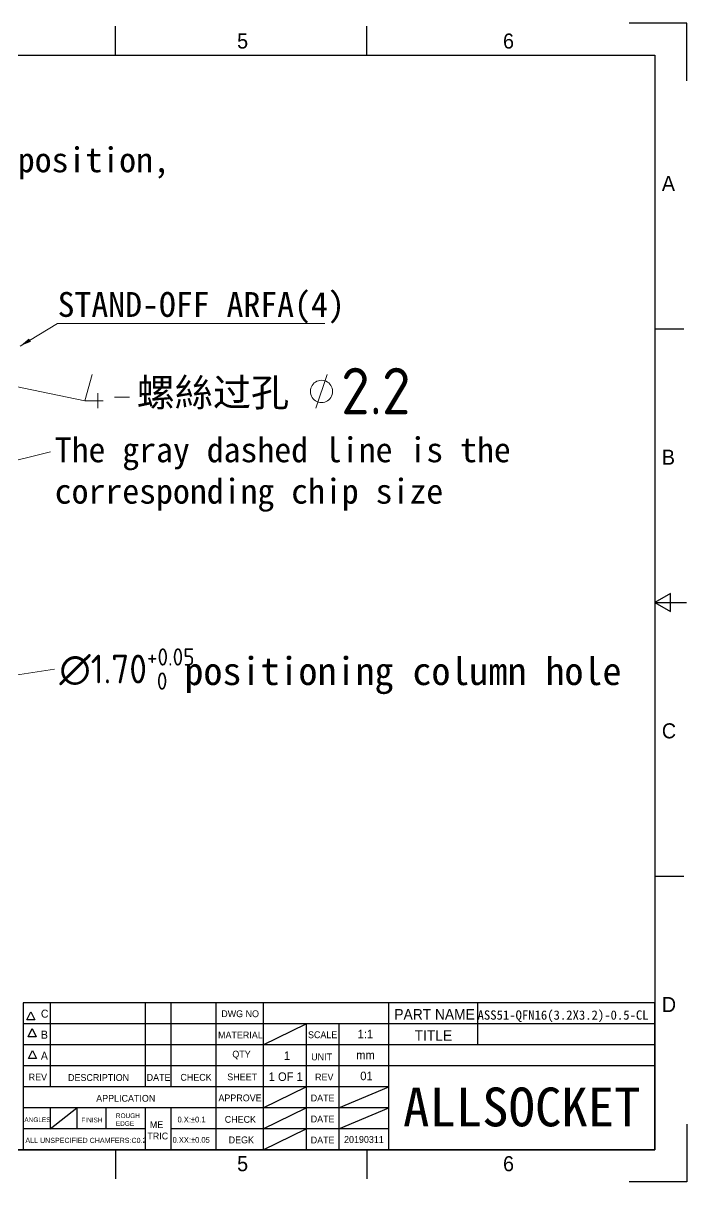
# Model space of a CAD drawing. Header units: millimetres. Extents: x 1844 to 1950, y -2204 to -2130.
# Drawn here: x 1907.5 to 1950.3, y -2204.4 to -2129.7 of the extents above; entities that cross this region are included whole.
import ezdxf

# ---------------------------------------------------------------- set-up
doc = ezdxf.new("R2010")
doc.units = ezdxf.units.MM
doc.header["$PDSIZE"] = -1
doc.layers.add('DIM', color=3, linetype='Continuous')
doc.layers.add('TuKuang', color=7, linetype='Continuous')
doc.styles.add('1', font='romans.shx', dxfattribs={"height": 2.5})
doc.styles.add('1111', font='isocp.shx', dxfattribs={"bigfont": 'gbcbig.shx'})
doc.styles.add('2', font='romans.shx', dxfattribs={"bigfont": 'bigfont.shx'})
doc.styles.add('GB', font='', dxfattribs={"height": 4})
doc.styles.get("Standard").update_dxf_attribs({"font": ''})
doc.styles.get('GB').set_extended_font_data('KaiTi_GB2312')
doc.styles.get('Standard').set_extended_font_data('SimSun')
doc.dimstyles.new('1111', dxfattribs={"dimtxt": 2.5, "dimasz": 0.2, "dimexe": 0.6, "dimexo": 0.6, "dimtad": 0, "dimdec": 3, "dimzin": 1, "dimdsep": 46, "dimtxsty": '1111', "dimcen": 0.2, "dimclrd": 97, "dimclre": 97, "dimclrt": 3, "dimazin": 0, "dimtfac": 1, "dimtdec": 3, "dimtofl": 0, "dimtmove": 0, "dimatfit": 3, "dimfxl": 1, "dimlwd": 5, "dimlwe": 5, "dimarcsym": 0})

# ---------------------------------------------------------------- blocks, each defined once
blk = doc.blocks.new('asdf456')
at = {"color": 8}
for p, q in [((1550.36, 85.49), (1548.39, 84.37)), ((1548.39, 84.37), (1550.36, 83.25)), ((1550.36, 83.25), (1550.36, 85.49))]:
    blk.add_line(p, q, dxfattribs=at)
at = {"layer": 'TuKuang', "color": 8}
for p, q in [((1480.75, 152.96), (1480.75, 156.57)), ((1512.28, 152.96), (1512.28, 156.57)), ((1350.05, 152.96), (1548.39, 152.96)), ((1548.39, 152.96), (1548.39, 15.77)), ((1548.39, 118.67), (1552, 118.67)), ((1548.39, 84.37), (1552.36, 84.37)), ((1548.39, 50.07), (1552, 50.07)), ((1548.39, 15.77), (1350.05, 15.77)), ((1480.75, 15.77), (1480.75, 12.16)), ((1512.28, 15.77), (1512.28, 12.16))]:
    blk.add_line(p, q, dxfattribs=at)
for points in [[(1552.39, 149.74), (1552.39, 156.96), (1545.17, 156.96)], [(1552.39, 18.99), (1552.39, 11.77), (1545.17, 11.77)]]:
    blk.add_lwpolyline(points, dxfattribs=at)
at = {"color": 8, "char_height": 1.8844, "attachment_point": 1, "style": '1'}
for s, insert, width in [('{\\f@Gulim|b0|i0|c134|p34;5}', (1496.02, 155.67), 8.3008), ('{\\f@Gulim|b0|i0|c134|p34;6}', (1529.35, 155.67), 8.3008), ('{\\f@Gulim|b0|i0|c134|p34;A}', (1549.26, 137.82), 9.0416), ('{\\f@Gulim|b0|i0|c134|p34;B}', (1549.26, 103.52), 9.0416), ('{\\f@Gulim|b0|i0|c134|p34;C}', (1549.26, 69.23), 9.0416), ('{\\f@Gulim|b0|i0|c134|p34;D}', (1549.26, 34.93), 9.0416), ('{\\f@Gulim|b0|i0|c134|p34;5}', (1496.02, 14.99), 8.3008), ('{\\f@Gulim|b0|i0|c134|p34;6}', (1529.35, 14.99), 8.3008)]:
    blk.add_mtext(s, dxfattribs=dict(at, insert=insert, width=width))
blk = doc.blocks.new('*D10')
at = {"layer": 'DEFPOINTS', "color": 0, "transparency": 16777216}
for p in [(1900.478, -2172.744), (1898.797, -2173.001)]:
    blk.add_point(p, dxfattribs=at)
at = {"layer": 'DIM', "color": 97, "lineweight": 5, "transparency": 16777216}
for p, q in [((1909.556, -2171.352), (1901.941, -2172.519)), ((1899.489, -2172.872), (1899.785, -2172.872)), ((1899.637, -2173.02), (1899.637, -2172.724))]:
    blk.add_line(p, q, dxfattribs=at)
at = {"layer": 'DIM', "color": 97, "transparency": 16777216}
blk.add_solid([(1901.903, -2172.275), (1901.978, -2172.763), (1900.478, -2172.744)], dxfattribs=at)
at = {"layer": 'DIM', "color": 3, "transparency": 16777216, "insert": (1914.232, -2171.352), "char_height": 1.85, "attachment_point": 5, "style": '1111'}
blk.add_mtext('\\A1;∅1.70{\\H1.110000;\\S+0.05^  0;}', dxfattribs=at)

msp = doc.modelspace()

# ---------------------------------------------------------------- linework, layer by layer
at = {"color": 3, "lineweight": 0}
for p, q in [((1911.9899, -2152.3873), (1911.5109, -2154.069)), ((1926.4107, -2154.5479), (1927.1309, -2152.3873)), ((1926.5668, -2152.7776), (1926.471, -2152.8131)), ((1926.6697, -2152.7563), (1926.5668, -2152.7776)), ((1926.769, -2152.7492), (1926.6697, -2152.7563)), ((1926.8719, -2152.7563), (1926.769, -2152.7492)), ((1926.9748, -2152.7776), (1926.8719, -2152.7563)), ((1927.0706, -2152.8131), (1926.9748, -2152.7776)), ((1926.0595, -2153.3665), (1926.0524, -2153.4694)), ((1926.0524, -2153.4694), (1926.0595, -2153.5688)), ((1926.0808, -2153.2636), (1926.0595, -2153.3665)), ((1926.1162, -2153.1679), (1926.0808, -2153.2636)), ((1926.1659, -2153.0792), (1926.1162, -2153.1679)), ((1926.2262, -2152.9976), (1926.1659, -2153.0792)), ((1926.3007, -2152.9231), (1926.2262, -2152.9976)), ((1926.3823, -2152.8627), (1926.3007, -2152.9231)), ((1926.471, -2152.8131), (1926.3823, -2152.8627)), ((1927.1593, -2152.8627), (1927.0706, -2152.8131)), ((1927.2409, -2152.9231), (1927.1593, -2152.8627)), ((1927.3154, -2152.9976), (1927.2409, -2152.9231)), ((1927.3757, -2153.0792), (1927.3154, -2152.9976)), ((1927.4254, -2153.1679), (1927.3757, -2153.0792)), ((1927.4609, -2153.2636), (1927.4254, -2153.1679)), ((1927.4821, -2153.3665), (1927.4609, -2153.2636)), ((1927.4892, -2153.4694), (1927.4821, -2153.3665)), ((1927.4821, -2153.5688), (1927.4892, -2153.4694)), ((1927.4892, -2153.4694), (1927.4892, -2153.4694)), ((1911.5109, -2154.069), (1912.7101, -2154.069)), ((1912.3517, -2153.5865), (1912.3517, -2154.5479)), ((1913.4303, -2153.8277), (1914.3882, -2153.8277)), ((1926.0595, -2153.5688), (1926.0808, -2153.6716)), ((1926.0808, -2153.6716), (1926.1162, -2153.7674)), ((1926.1162, -2153.7674), (1926.1659, -2153.8561)), ((1926.1659, -2153.8561), (1926.2262, -2153.9377)), ((1926.2262, -2153.9377), (1926.3007, -2154.0122)), ((1926.3007, -2154.0122), (1926.3823, -2154.0725)), ((1926.3823, -2154.0725), (1926.471, -2154.1222)), ((1926.471, -2154.1222), (1926.5668, -2154.1577)), ((1926.5668, -2154.1577), (1926.6697, -2154.179)), ((1926.6697, -2154.179), (1926.769, -2154.1861)), ((1926.769, -2154.1861), (1926.8719, -2154.179)), ((1926.8719, -2154.179), (1926.9748, -2154.1577)), ((1926.9748, -2154.1577), (1927.0706, -2154.1222)), ((1927.0706, -2154.1222), (1927.1593, -2154.0725)), ((1927.1593, -2154.0725), (1927.2409, -2154.0122)), ((1927.2409, -2154.0122), (1927.3154, -2153.9377)), ((1927.3154, -2153.9377), (1927.3757, -2153.8561)), ((1927.3757, -2153.8561), (1927.4254, -2153.7674)), ((1927.4254, -2153.7674), (1927.4609, -2153.6716)), ((1927.4609, -2153.6716), (1927.4821, -2153.5688))]:
    msp.add_line(p, q, dxfattribs=at)
at = {"color": 8}
for p, q in [((1909.2752, -2192.85), (1909.2752, -2198.2686)), ((1915.406, -2192.85), (1915.406, -2198.2686)), ((1917.0678, -2192.85), (1917.0678, -2198.2686)), ((1919.9555, -2192.85), (1919.9555, -2202.3326)), ((1923.0096, -2192.85), (1923.0096, -2202.3326)), ((1931.12, -2202.3326), (1931.12, -2192.85)), ((1936.8291, -2192.85), (1936.8291, -2195.5593)), ((1948.2593, -2194.2047), (1907.5493, -2194.2047)), ((1923.0096, -2195.5593), (1925.7724, -2194.2047)), ((1925.7724, -2194.2047), (1925.7724, -2202.3326)), ((1927.8902, -2194.2047), (1927.8902, -2202.3326)), ((1919.9555, -2195.5593), (1907.5493, -2195.5593)), ((1948.2593, -2195.5593), (1919.9555, -2195.5593)), ((1948.2593, -2196.914), (1907.5493, -2196.914)), ((1931.12, -2198.2686), (1907.5493, -2198.2686)), ((1923.0096, -2199.6233), (1925.7724, -2198.2686)), ((1927.8902, -2199.6233), (1931.12, -2198.2686)), ((1931.12, -2199.6233), (1907.5493, -2199.6233)), ((1909.2752, -2199.6233), (1909.2752, -2200.9779)), ((1909.2752, -2200.9779), (1911.0112, -2199.6233)), ((1911.0112, -2199.6233), (1911.0112, -2200.9779)), ((1912.8772, -2199.6233), (1912.8772, -2200.9779)), ((1915.406, -2199.6233), (1915.406, -2202.3326)), ((1917.0678, -2199.6233), (1917.0678, -2202.3326)), ((1923.0096, -2200.9779), (1925.7724, -2199.6233)), ((1927.8902, -2200.9779), (1931.12, -2199.6233)), ((1915.406, -2200.9779), (1907.5493, -2200.9779)), ((1931.12, -2200.9779), (1917.0678, -2200.9779)), ((1923.0096, -2202.3326), (1925.7724, -2200.9779))]:
    msp.add_line(p, q, dxfattribs=at)
at = {"color": 8, "lineweight": 25, "ltscale": 10}
for p, q in [((1907.7698, -2193.9493), (1908.0301, -2193.4286)), ((1908.0301, -2193.4286), (1908.2905, -2193.9493)), ((1907.8628, -2195.0384), (1908.1231, -2194.5177)), ((1908.1231, -2194.5177), (1908.3835, -2195.0384)), ((1907.885, -2196.4431), (1908.1453, -2195.9224)), ((1908.1453, -2195.9224), (1908.4057, -2196.4431))]:
    msp.add_line(p, q, dxfattribs=at)
at = {"color": 8}
msp.add_lwpolyline([(1948.2593, -2202.3326), (1948.2593, -2192.85), (1907.5493, -2192.85), (1907.5493, -2202.3326)], close=True, dxfattribs=at)
at = {"color": 8, "lineweight": 25, "ltscale": 10}
for points in [[(1908.2905, -2193.9493), (1907.7698, -2193.9493)], [(1908.3835, -2195.0384), (1907.8628, -2195.0384)], [(1908.4057, -2196.4431), (1907.885, -2196.4431)]]:
    msp.add_lwpolyline(points, dxfattribs=at)
at = {"layer": 'TuKuang', "color": 8}
msp.add_lwpolyline([(1903.681, -2202.3326), (1947.5452, -2202.3326)], dxfattribs=at)

# ---------------------------------------------------------------- block references
at = {"xscale": 0.5141226318763074, "yscale": 0.5141226318763074, "zscale": 0.5141226318763074}
msp.add_blockref('asdf456', (1152.197, -2210.4422), dxfattribs=at)

# ---------------------------------------------------------------- texts
at = {"color": 3}
for s, p in [('螺絲过孔', (1914.8634, -2154.4391)), ('positioning column hole', (1917.9394, -2172.3836))]:
    msp.add_text(s, height=1.8, dxfattribs=at).set_placement(p)
at = {"color": 3, "char_height": 1.6, "attachment_point": 1}
for s, insert in [('Pad and Pin end of the contact position, \\Pthe corresponding ball position', (1873.4608, -2137.7475)), ('STAND-OFF ARFA(4)', (1909.7642, -2147.0655)), ('The gray dashed line is the \\Pcorresponding chip size', (1909.5777, -2156.4297))]:
    msp.add_mtext(s, dxfattribs=dict(at, insert=insert))
at = {"insert": (1928.0339, -2151.9427), "char_height": 3, "width": 38.866667, "attachment_point": 1, "style": '1111'}
msp.add_mtext('{\\C3;2.2}', dxfattribs=at)
at = {"color": 8, "lineweight": 25, "ltscale": 10, "char_height": 0.515699, "width": 0.665122, "attachment_point": 1, "style": '2'}
for s, insert in [('{\\f@Gulim|b0|i0|c134|p34;C}', (1908.6871, -2193.2969)), ('{\\f@Gulim|b0|i0|c134|p34;B}', (1908.6871, -2194.6516)), ('{\\f@Gulim|b0|i0|c134|p34;A}', (1908.6871, -2196.0062))]:
    msp.add_mtext(s, dxfattribs=dict(at, insert=insert))
at = {"color": 0, "insert": (1936.8291, -2193.3444), "char_height": 0.679162, "width": 11.920987, "attachment_point": 1}
msp.add_mtext('{\\fNSimSun|b0|i0|c134|p49;\\H0.88344x;ASS51-QFN16(3.2X3.2)\\fSimSun|b0|i0|c134|p2;-0.5-CL}', dxfattribs=at)
at = {"color": 0, "insert": (1932.0243, -2198.315), "char_height": 2.5, "attachment_point": 1}
msp.add_mtext_dynamic_manual_height_columns('ALLSOCKET', width=14.919948, gutter_width=15, heights=[0], dxfattribs=at)
at = {"layer": 'DIM', "color": 8, "linetype": 'ByBlock', "lineweight": 25, "attachment_point": 7, "style": 'GB'}
for s, insert, char_height, width in [('{\\f@Gulim|b0|i0|c134|p34;DWG NO}', (1920.3108, -2193.7868), 0.440097, 3.677455), ('{\\f@Gulim|b0|i0|c134|p34;PART NAME}', (1931.4666, -2193.9355), 0.679162, 5.461492), ('{\\f@Gulim|b0|i0|c134|p34;MATERIAL}', (1920.1047, -2195.1509), 0.440097, 1.542391), ('{\\f@Gulim|b0|i0|c134|p34;SCALE}', (1925.9004, -2195.1414), 0.440097, 1.542391), ('{\\f@Gulim|b0|i0|c134|p34;1:1}', (1929.0998, -2195.1414), 0.550121, 1.325879), ('{\\f@Gulim|b0|i0|c134|p34;TITLE}', (1932.7711, -2195.2987), 0.679162, 3.025501), ('{\\f@Gulim|b0|i0|c134|p34;  QTY}', (1920.7044, -2196.5031), 0.440097, 1.542391), ('{\\f@Gulim|b0|i0|c134|p34;1}', (1924.3495, -2196.5404), 0.550121, 0.960249), ('{\\f@Gulim|b0|i0|c134|p34;mm}', (1929.0069, -2196.496), 0.550121, 1.325879), ('{\\f@Gulim|b0|i0|c134|p34;UNIT}', (1926.1079, -2196.5673), 0.440097, 1.542391), ('{\\f@Gulim|b0|i0|c134|p34;REV}', (1907.8972, -2197.8602), 0.440097, 1.542391), ('{\\f@Gulim|b0|i0|c134|p34;DESCRIPTION}', (1910.4363, -2197.8962), 0.440097, 1.542391), ('{\\f@Gulim|b0|i0|c134|p34;DATE}', (1915.5033, -2197.8831), 0.440097, 1.542391), ('{\\f@Gulim|b0|i0|c134|p34;CHECK}', (1917.6763, -2197.8831), 0.440097, 1.542391), ('{\\f@Gulim|b0|i0|c134|p34;SHEET}', (1920.6989, -2197.8577), 0.440097, 1.542391), ('{\\f@Gulim|b0|i0|c134|p34;1 OF 1}', (1923.3664, -2197.895), 0.550121, 2.580993), ('{\\f@Gulim|b0|i0|c134|p34;REV}', (1926.357, -2197.8602), 0.440097, 1.542391), ('{\\f@Gulim|b0|i0|c134|p34;01}', (1929.2691, -2197.8507), 0.550121, 1.325879), ('{\\f@Gulim|b0|i0|c134|p34;APPLICATION}', (1912.2516, -2199.2361), 0.440097, 1.542391), ('{\\f@Gulim|b0|i0|c134|p34;APPROVE}', (1920.1291, -2199.2088), 0.440097, 1.542391), ('{\\f@Gulim|b0|i0|c134|p34;DATE}', (1926.0756, -2199.2088), 0.440097, 1.542391), ('{\\f@Gulim|b0|i0|c134|p34;ROUGH \\PEDGE}', (1913.5178, -2200.7873), 0.301026, 1.216884), ('{\\f@Gulim|b0|i0|c134|p34; ME\\PTRIC}', (1915.5468, -2201.6632), 0.440097, 1.542391), ('{\\f@Gulim|b0|i0|c134|p34;0.X:%%P0.1}', (1917.491, -2200.5678), 0.371332, 2.499507), ('{\\f@Gulim|b0|i0|c134|p34;CHECK}', (1920.5344, -2200.5924), 0.440097, 1.542391), ('{\\f@Gulim|b0|i0|c134|p34;DATE}', (1926.0756, -2200.5634), 0.440097, 1.542391), ('{\\f@Gulim|b0|i0|c134|p34;0.XX:%%P0.05}', (1917.171, -2201.8797), 0.371332, 2.786139), ('{\\f@Gulim|b0|i0|c134|p34;DEGK}', (1920.7867, -2201.9149), 0.440097, 1.542391), ('{\\f@Gulim|b0|i0|c134|p34;DATE}', (1926.0756, -2201.9181), 0.440097, 1.542391), ('{\\f@Gulim|b0|i0|c134|p34;20190311}', (1928.2232, -2201.8881), 0.440097, 1.276961)]:
    msp.add_mtext(s, dxfattribs=dict(at, insert=insert, char_height=char_height, width=width))
at = {"layer": 'DIM', "color": 8, "linetype": 'ByBlock', "lineweight": 9, "attachment_point": 7, "style": 'GB'}
for s, insert, char_height, width in [('{\\f@Gulim|b0|i0|c134|p34;ANGLES}', (1907.6195, -2200.5444), 0.301026, 1.631708), ('{\\f@Gulim|b0|i0|c134|p34;FINISH}', (1911.2916, -2200.5613), 0.301026, 1.407909), ('{\\f@Gulim|b0|i0|c134|p34;\\C8;ALL UNSPECIFIED CHAMFERS:C0.2}', (1907.6879, -2201.8902), 0.331129, 7.854367)]:
    msp.add_mtext(s, dxfattribs=dict(at, insert=insert, char_height=char_height, width=width))

# ---------------------------------------------------------------- dimensions: what is measured, and where the dimension line sits
at = {"layer": 'DIM'}
dim = msp.add_diameter_dim_2p(p1=(1898.7972, -2173.001), p2=(1900.4776, -2172.7435), dimstyle='1111', override={"dimscale": 0.74, "dimasz": 2, "dimexe": 0.49975, "dimexo": 0.49975, "dimgap": 0.49975, "dimtoh": 1, "dimdec": 2, "dimtol": 1, "dimtp": 0.05, "dimtfac": 0.6, "dimtolj": 1}, dxfattribs=at)
dim.commit()
dim.dimension.update_dxf_attribs({"geometry": '*D10', "text_midpoint": (1909.5562, -2171.3522), "dimtype": 131})

# ---------------------------------------------------------------- leaders
for points in [[(1907.3432, -2150.5415), (1909.7642, -2149.0922), (1926.9761, -2149.0922)], [(1896.1374, -2150.8723), (1911.5109, -2154.069)], [(1889.1374, -2162.3723), (1909.3055, -2157.3564)]]:
    msp.add_leader(points, dimstyle='1111', override={"dimscale": 0.74, "dimtxt": 1.6, "dimasz": 1, "dimgap": 0.625, "dimtad": 0, "dimtoh": 1, "dimdec": 2, "dimtdec": 2})

doc.saveas('drawing.dxf')
